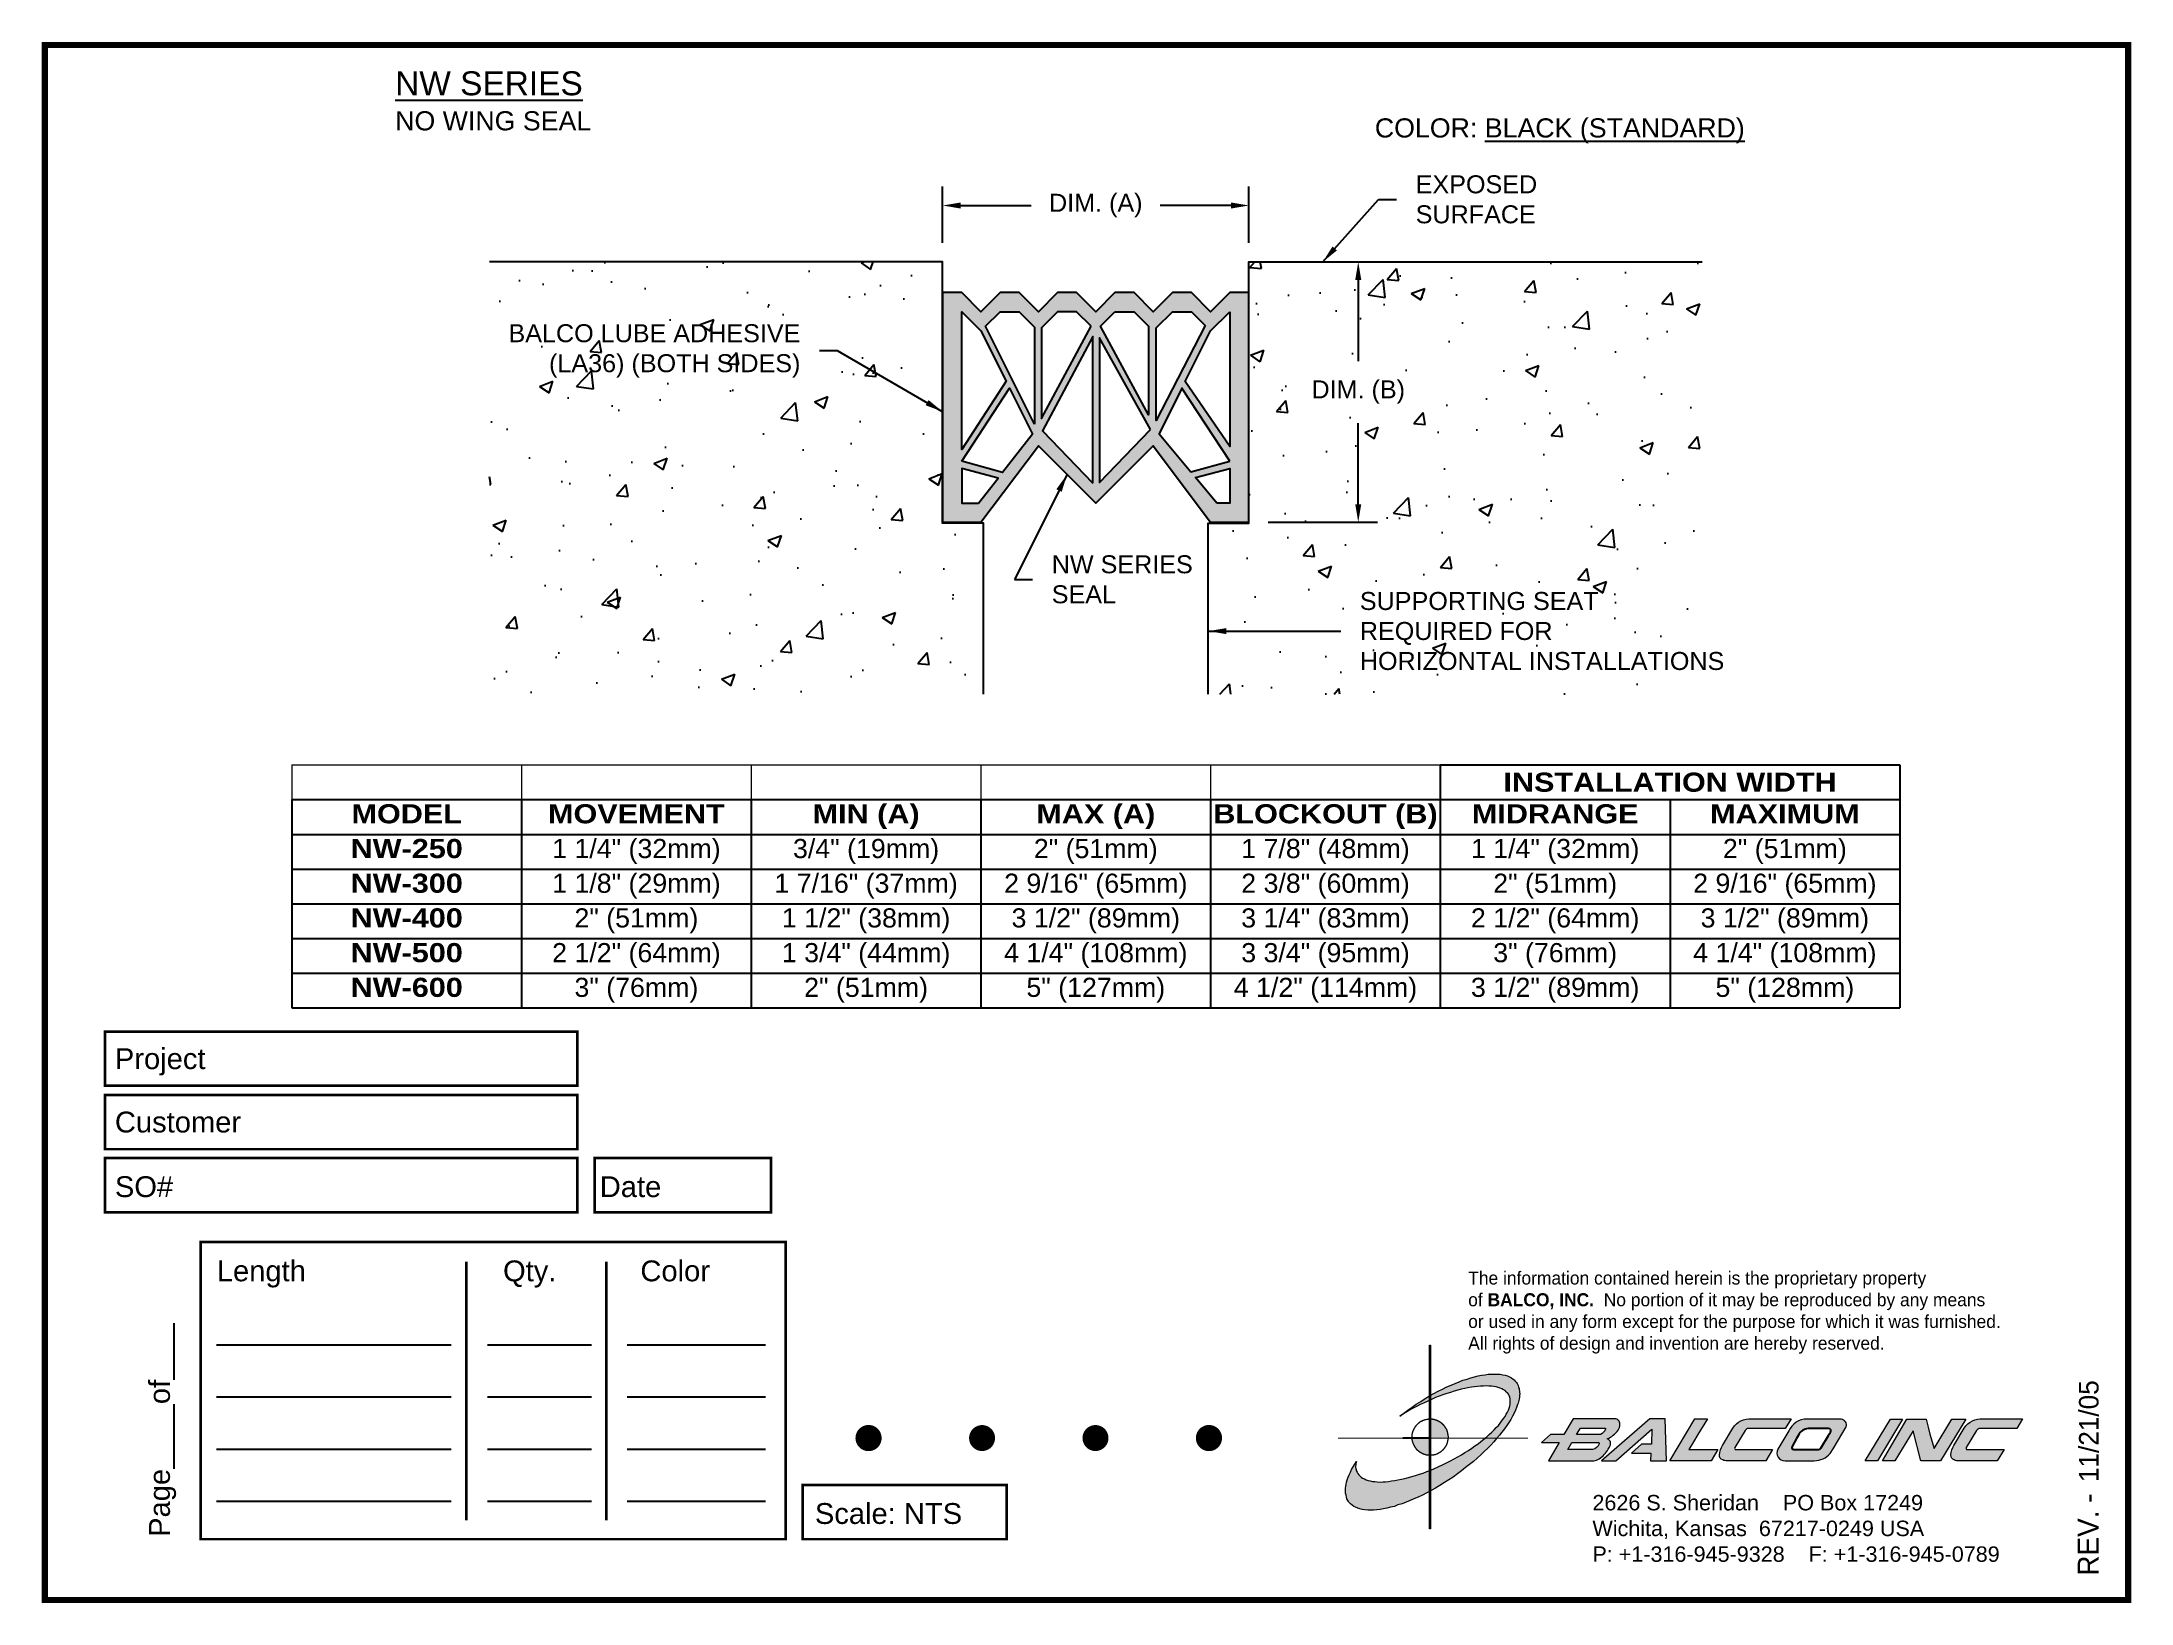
# Paper-space layout 'NW SERIES' of a CAD drawing. Header units: inches. Extents: x 0.4 to 10.4, y 0.4 to 7.9.
# The model-space entities are those that its viewports show. They can reach past a viewport. Long polylines and large blocks are cut down to what shows.
import ezdxf

# ---------------------------------------------------------------- set-up
doc = ezdxf.new("R2010")
doc.units = ezdxf.units.IN
doc.header["$MEASUREMENT"] = 0
for name, color, linetype in [('Border', 7, 'Continuous'), ('Conditions', 1, 'Continuous'), ('Dimensions', 3, 'Continuous'), ('Seal', 5, 'Continuous'), ('TABLE', 1, 'Continuous'), ('Text', 2, 'Continuous')]:
    doc.layers.add(name, color=color, linetype=linetype)
doc.styles.add('ARIAL', font='arial.ttf')
doc.styles.add('Arial Bold', font='')
doc.styles.add('Copyright', font='ERASDEMI.TTF')
doc.styles.get("Standard").update_dxf_attribs({"font": 'arial.ttf'})
doc.styles.get('Arial Bold').set_extended_font_data('Arial Black')
doc.dimstyles.new('ARIAL', dxfattribs={"dimscale": 2, "dimtxt": 0.1175, "dimasz": 0.1175, "dimexe": 0.125, "dimexo": 0.125, "dimgap": 0.125, "dimtad": 0, "dimtih": 1, "dimtoh": 1, "dimdec": 5, "dimzin": 0, "dimdsep": 46, "dimlunit": 4, "dimtxsty": 'ARIAL', "dimcen": 0.09, "dimadec": 0, "dimazin": 0, "dimtfac": 1, "dimtdec": 5, "dimtofl": 0, "dimtmove": 0, "dimatfit": 3, "dimfxl": 0, "dimfrac": 2, "dimtolj": 1, "dimtzin": 0, "dimarcsym": 0})

# ---------------------------------------------------------------- blocks, each defined once
blk = doc.blocks.new('ACADlogo')
h = blk.add_hatch(color=256)
h.paths.add_polyline_path([(-3.346, 1.223), (-3.351, 1.223), (-3.351, 0.979), (-3.346, 0.982)])
h.paths.add_polyline_path([(-3.346, 0.961), (-3.351, 0.959), (-3.351, 0.868), (-3.346, 0.868)])
h.paths.add_polyline_path([(-3.346, 0.777), (-3.351, 0.777), (-3.351, 0.699), (-3.351, 0.695), (-3.35, 0.695), (-3.346, 0.695)])
h.paths.add_polyline_path([(-3.346, 0.864), (-3.346, 0.868), (-3.35, 0.868), (-3.351, 0.868), (-3.351, 0.777), (-3.346, 0.777), (-3.346, 0.778), (-3.348, 0.778)])
h.paths.add_polyline_path([(-3.346, 0.524), (-3.351, 0.521), (-3.351, 0.342), (-3.346, 0.342)])
h.paths.add_polyline_path([(-3.346, 0.695), (-3.351, 0.695), (-3.351, 0.621), (-3.346, 0.623)])
h.paths.add_polyline_path([(-3.346, 0.623), (-3.351, 0.621), (-3.351, 0.521), (-3.346, 0.524)])
h.paths.add_polyline_path([(-3.346, 0.982), (-3.351, 0.979), (-3.351, 0.959), (-3.346, 0.961)])
h = blk.add_hatch(color=175)
h.paths.add_polyline_path([(-3.518, 0.573), (-3.534, 0.571), (-3.548, 0.569), (-3.562, 0.567), (-3.576, 0.567), (-3.589, 0.566), (-3.602, 0.567), (-3.614, 0.568), (-3.625, 0.569), (-3.636, 0.572), (-3.646, 0.574), (-3.656, 0.577), (-3.664, 0.581), (-3.673, 0.585), (-3.679, 0.589), (-3.685, 0.595), (-3.694, 0.603), (-3.699, 0.614), (-3.703, 0.621), (-3.704, 0.626), (-3.705, 0.631), (-3.706, 0.64), (-3.705, 0.648), (-3.705, 0.653), (-3.703, 0.659), (-3.702, 0.665), (-3.71, 0.652), (-3.717, 0.639), (-3.725, 0.626), (-3.731, 0.613), (-3.737, 0.601), (-3.741, 0.589), (-3.746, 0.577), (-3.749, 0.566), (-3.751, 0.555), (-3.753, 0.544), (-3.754, 0.538), (-3.754, 0.533), (-3.755, 0.523), (-3.754, 0.513), (-3.753, 0.508), (-3.752, 0.503), (-3.75, 0.494), (-3.748, 0.486), (-3.743, 0.477), (-3.74, 0.473), (-3.738, 0.469), (-3.734, 0.465), (-3.73, 0.461), (-3.723, 0.455), (-3.715, 0.449), (-3.706, 0.445), (-3.695, 0.44), (-3.685, 0.437), (-3.674, 0.434), (-3.661, 0.432), (-3.648, 0.431), (-3.634, 0.431), (-3.62, 0.431), (-3.604, 0.433), (-3.588, 0.435), (-3.572, 0.438), (-3.556, 0.441), (-3.538, 0.445), (-3.52, 0.449), (-3.503, 0.456), (-3.483, 0.461), (-3.464, 0.469), (-3.445, 0.477), (-3.426, 0.485), (-3.406, 0.494), (-3.385, 0.503), (-3.364, 0.514), (-3.351, 0.521), (-3.351, 0.621), (-3.364, 0.616), (-3.382, 0.609), (-3.4, 0.603), (-3.418, 0.598), (-3.436, 0.592), (-3.453, 0.587), (-3.47, 0.583), (-3.486, 0.579), (-3.503, 0.576)])
h.paths.add_polyline_path([(-3.215, 0.687), (-3.251, 0.667), (-3.289, 0.649), (-3.327, 0.631), (-3.346, 0.623), (-3.346, 0.524), (-3.343, 0.525), (-3.323, 0.537), (-3.302, 0.549), (-3.28, 0.563), (-3.259, 0.577), (-3.238, 0.59), (-3.218, 0.605), (-3.198, 0.62), (-3.179, 0.635), (-3.16, 0.65), (-3.141, 0.665), (-3.123, 0.681), (-3.106, 0.696), (-3.089, 0.712), (-3.074, 0.727), (-3.058, 0.743), (-3.043, 0.759), (-3.028, 0.777), (-3.085, 0.777), (-3.091, 0.772), (-3.105, 0.761), (-3.118, 0.75), (-3.134, 0.739), (-3.149, 0.729), (-3.165, 0.718), (-3.182, 0.707), (-3.198, 0.697)])
h.paths.add_polyline_path([(-2.921, 1.009), (-2.922, 1.015), (-2.924, 1.02), (-2.926, 1.029), (-2.931, 1.038), (-2.934, 1.043), (-2.936, 1.047), (-2.94, 1.05), (-2.943, 1.054), (-2.951, 1.06), (-2.959, 1.066), (-2.968, 1.071), (-2.978, 1.075), (-2.989, 1.079), (-3, 1.081), (-3.013, 1.083), (-3.026, 1.084), (-3.04, 1.084), (-3.054, 1.084), (-3.07, 1.083), (-3.085, 1.081), (-3.102, 1.079), (-3.118, 1.075), (-3.136, 1.07), (-3.153, 1.066), (-3.171, 1.06), (-3.191, 1.054), (-3.21, 1.047), (-3.229, 1.039), (-3.248, 1.031), (-3.268, 1.022), (-3.289, 1.012), (-3.31, 1.002), (-3.33, 0.991), (-3.346, 0.982), (-3.346, 0.961), (-3.323, 0.971), (-3.305, 0.978), (-3.287, 0.984), (-3.268, 0.991), (-3.251, 0.996), (-3.234, 1.002), (-3.216, 1.007), (-3.199, 1.011), (-3.182, 1.015), (-3.167, 1.018), (-3.15, 1.021), (-3.136, 1.023), (-3.121, 1.025), (-3.107, 1.026), (-3.093, 1.026), (-3.079, 1.027), (-3.067, 1.026), (-3.054, 1.026), (-3.043, 1.025), (-3.032, 1.022), (-3.022, 1.02), (-3.013, 1.016), (-3.004, 1.013), (-2.997, 1.009), (-2.989, 1.005), (-2.983, 0.999), (-2.978, 0.994), (-2.973, 0.987), (-2.969, 0.981), (-2.967, 0.973), (-2.965, 0.965), (-2.964, 0.957), (-2.964, 0.949), (-2.964, 0.944), (-2.965, 0.94), (-2.967, 0.93), (-2.969, 0.921), (-2.973, 0.911), (-2.978, 0.901), (-2.983, 0.891), (-2.989, 0.881), (-2.996, 0.871), (-3.004, 0.86), (-3.012, 0.849), (-3.021, 0.838), (-3.032, 0.827), (-3.042, 0.816), (-3.053, 0.805), (-3.065, 0.794), (-3.077, 0.783), (-3.085, 0.777), (-3.028, 0.777), (-3.016, 0.791), (-3.004, 0.806), (-2.992, 0.822), (-2.981, 0.837), (-2.971, 0.852), (-2.962, 0.866), (-2.954, 0.882), (-2.946, 0.896), (-2.939, 0.91), (-2.934, 0.924), (-2.929, 0.938), (-2.926, 0.944), (-2.925, 0.951), (-2.922, 0.963), (-2.92, 0.975), (-2.92, 0.982), (-2.919, 0.987), (-2.92, 0.999), (-2.92, 1.005)])
h.paths.add_polyline_path([(-3.372, 0.966), (-3.393, 0.953), (-3.415, 0.94), (-3.435, 0.925), (-3.455, 0.911), (-3.475, 0.897), (-3.494, 0.882), (-3.468, 0.898), (-3.439, 0.915), (-3.41, 0.93), (-3.396, 0.938), (-3.38, 0.945), (-3.351, 0.959), (-3.351, 0.979)])
h = blk.add_hatch(color=256)
h.paths.add_polyline_path([(-3.268, 0.814), (-3.27, 0.819), (-3.273, 0.824), (-3.276, 0.828), (-3.279, 0.833), (-3.282, 0.837), (-3.286, 0.841), (-3.29, 0.845), (-3.294, 0.849), (-3.298, 0.852), (-3.303, 0.855), (-3.308, 0.858), (-3.313, 0.86), (-3.318, 0.863), (-3.323, 0.864), (-3.328, 0.866), (-3.334, 0.867), (-3.339, 0.868), (-3.345, 0.868), (-3.346, 0.868), (-3.346, 0.777), (-3.335, 0.777), (-3.262, 0.777), (-3.262, 0.781), (-3.262, 0.787), (-3.263, 0.792), (-3.264, 0.798), (-3.265, 0.803), (-3.266, 0.808)])
h.paths.add_polyline_path([(-3.351, 0.777), (-3.436, 0.777), (-3.435, 0.773), (-3.435, 0.768), (-3.434, 0.762), (-3.432, 0.757), (-3.431, 0.752), (-3.428, 0.747), (-3.426, 0.742), (-3.423, 0.737), (-3.42, 0.732), (-3.417, 0.728), (-3.414, 0.723), (-3.41, 0.719), (-3.406, 0.716), (-3.401, 0.712), (-3.397, 0.709), (-3.392, 0.706), (-3.387, 0.704), (-3.382, 0.701), (-3.377, 0.699), (-3.372, 0.698), (-3.367, 0.696), (-3.361, 0.695), (-3.356, 0.695), (-3.351, 0.695)])
h.paths.add_polyline_path([(-3.346, 0.868), (-3.35, 0.868), (-3.351, 0.868), (-3.351, 0.777), (-3.346, 0.777)])
h = blk.add_hatch(color=256)
h.paths.add_polyline_path([(-2.438, 0.844, 0.412988), (-2.461, 0.869), (-2.663, 0.869), (-2.707, 0.794), (-2.771, 0.794), (-2.815, 0.755), (-2.73, 0.755), (-2.781, 0.668), (-2.563, 0.668, 0.107996), (-2.538, 0.677, 0.108939), (-2.494, 0.724, 0.080345), (-2.483, 0.745, 0.419497), (-2.499, 0.773, 0.149928), (-2.447, 0.815, 0.134283)])
h.paths.add_polyline_path([(-2.507, 0.821, -0.209012), (-2.532, 0.794), (-2.538, 0.794), (-2.646, 0.794), (-2.627, 0.825), (-2.51, 0.825, -0.56619)], flags=16)
h.paths.add_polyline_path([(-2.538, 0.75, -0.241309), (-2.569, 0.722), (-2.688, 0.722), (-2.669, 0.755), (-2.541, 0.755, -0.56619)], flags=16)
for points in [[(-2.285, 0.819), (-2.287, 0.748), (-2.335, 0.748), (-2.383, 0.705), (-2.29, 0.705), (-2.292, 0.668), (-2.215, 0.668), (-2.221, 0.869), (-2.295, 0.869), (-2.527, 0.668), (-2.458, 0.668)], [(-2.018, 0.869), (-2.079, 0.869), (-2.198, 0.668), (-2, 0.668), (-1.968, 0.722), (-2.107, 0.722), (-2.085, 0.759), (-2.064, 0.794)], [(-1.617, 0.869), (-1.807, 0.869, 0.270182), (-1.896, 0.825), (-1.946, 0.742, 0.109019), (-1.961, 0.695, 0.340665), (-1.945, 0.672, 0.129907), (-1.923, 0.668), (-1.738, 0.668), (-1.706, 0.722), (-1.878, 0.722), (-1.882, 0.722, -0.601242), (-1.887, 0.731), (-1.838, 0.813, -0.253048), (-1.821, 0.823), (-1.645, 0.823)], [(-1.083, 0.867), (-1.14, 0.867), (-1.261, 0.667), (-1.26, 0.667), (-1.202, 0.667)], [(-0.96, 0.83), (-0.969, 0.867), (-1.061, 0.867), (-1.179, 0.667), (-1.12, 0.667), (-1.031, 0.812), (-0.995, 0.667), (-0.9, 0.667), (-0.778, 0.867), (-0.846, 0.867), (-0.931, 0.727), (-0.951, 0.795)], [(-0.507, 0.869), (-0.697, 0.869, 0.270182), (-0.786, 0.825), (-0.836, 0.742, 0.109019), (-0.85, 0.695, 0.340665), (-0.835, 0.672, 0.129907), (-0.812, 0.668), (-0.628, 0.668), (-0.595, 0.722), (-0.768, 0.722), (-0.772, 0.722, -0.601242), (-0.777, 0.731), (-0.728, 0.813, -0.253048), (-0.71, 0.823), (-0.534, 0.823)], [(-3.346, 0.623), (-3.351, 0.621), (-3.351, 0.521), (-3.346, 0.524)]]:
    blk.add_hatch(color=256).paths.add_polyline_path(points)
h = blk.add_hatch(color=256)
h.paths.add_polyline_path([(-1.377, 0.868), (-1.383, 0.868), (-1.383, 0.868), (-1.44, 0.868), (-1.492, 0.868), (-1.541, 0.868, 0.297712), (-1.628, 0.811), (-1.68, 0.723, 0.585116), (-1.646, 0.668), (-1.506, 0.668, 0.210586), (-1.429, 0.703), (-1.415, 0.726), (-1.389, 0.769), (-1.352, 0.831, 0.4352)])
h.paths.add_polyline_path([(-1.437, 0.823, -0.603783), (-1.428, 0.805), (-1.431, 0.801), (-1.434, 0.796), (-1.438, 0.789), (-1.474, 0.728, -0.229001), (-1.489, 0.722), (-1.494, 0.722), (-1.501, 0.722), (-1.597, 0.722), (-1.604, 0.722, -0.492401), (-1.613, 0.734), (-1.601, 0.757), (-1.591, 0.775), (-1.582, 0.791, -0.238368), (-1.535, 0.823)], flags=16)
for q in [(-3.48, 0.777), (-3.351, 0.642)]:
    blk.add_line((-3.351, 0.777), q)
at = {"color": 7, "lineweight": 0}
for points in [[(-3.351, 1.223), (-3.346, 1.223), (-3.346, 0.342), (-3.351, 0.342), (-3.351, 1.223)], [(-2.292, 0.668), (-2.215, 0.668), (-2.221, 0.869), (-2.295, 0.869), (-2.527, 0.668), (-2.458, 0.668), (-2.285, 0.819), (-2.287, 0.748), (-2.286, 0.748), (-2.335, 0.748), (-2.383, 0.705), (-2.29, 0.705), (-2.292, 0.668), (-2.292, 0.668)], [(-2.198, 0.668), (-2.079, 0.869), (-2.018, 0.869), (-2.064, 0.794), (-2.085, 0.759), (-2.107, 0.722), (-1.968, 0.722), (-2, 0.668), (-2.198, 0.668), (-2.198, 0.668)], [(-1.383, 0.868), (-1.383, 0.868)], [(-1.261, 0.667), (-1.14, 0.867), (-1.083, 0.867), (-1.202, 0.667), (-1.26, 0.667), (-1.261, 0.667), (-1.261, 0.667)], [(-0.9, 0.667), (-0.995, 0.667), (-1.031, 0.812), (-1.12, 0.667), (-1.179, 0.667), (-1.061, 0.867), (-0.969, 0.867), (-0.96, 0.83), (-0.951, 0.795), (-0.931, 0.727), (-0.846, 0.867), (-0.778, 0.867), (-0.9, 0.667), (-0.9, 0.667)]]:
    blk.add_lwpolyline(points, dxfattribs=at)
at = {"color": 175, "lineweight": 0}
blk.add_lwpolyline([(-2.926, 1.029), (-2.924, 1.02), (-2.922, 1.015), (-2.921, 1.009), (-2.92, 1.005), (-2.92, 0.999), (-2.919, 0.987), (-2.92, 0.982), (-2.92, 0.975), (-2.922, 0.963), (-2.925, 0.951), (-2.926, 0.944), (-2.929, 0.938), (-2.934, 0.924), (-2.939, 0.91), (-2.946, 0.896), (-2.954, 0.882), (-2.962, 0.866), (-2.971, 0.852), (-2.981, 0.837), (-2.992, 0.822), (-3.004, 0.806), (-3.016, 0.791), (-3.03, 0.775), (-3.043, 0.759), (-3.058, 0.743), (-3.074, 0.727), (-3.089, 0.712), (-3.106, 0.696), (-3.123, 0.681), (-3.141, 0.665), (-3.16, 0.65), (-3.179, 0.635), (-3.198, 0.62), (-3.218, 0.605), (-3.238, 0.59), (-3.259, 0.577), (-3.28, 0.563), (-3.302, 0.549), (-3.323, 0.537), (-3.343, 0.525), (-3.364, 0.514), (-3.385, 0.503), (-3.406, 0.494), (-3.426, 0.485), (-3.445, 0.477), (-3.464, 0.469), (-3.483, 0.461), (-3.503, 0.456), (-3.52, 0.449), (-3.538, 0.445), (-3.556, 0.441), (-3.572, 0.438), (-3.588, 0.435), (-3.604, 0.433), (-3.62, 0.431), (-3.634, 0.431), (-3.648, 0.431), (-3.661, 0.432), (-3.674, 0.434), (-3.685, 0.437), (-3.695, 0.44), (-3.706, 0.445), (-3.715, 0.449), (-3.723, 0.455), (-3.73, 0.461), (-3.734, 0.465), (-3.738, 0.469), (-3.74, 0.473), (-3.743, 0.477), (-3.748, 0.486), (-3.75, 0.494), (-3.752, 0.503), (-3.753, 0.508), (-3.754, 0.513), (-3.755, 0.523), (-3.754, 0.533), (-3.754, 0.538), (-3.753, 0.544), (-3.751, 0.555), (-3.749, 0.566), (-3.746, 0.577), (-3.741, 0.589), (-3.737, 0.601), (-3.731, 0.613), (-3.725, 0.626), (-3.717, 0.639), (-3.71, 0.652), (-3.702, 0.665), (-3.703, 0.659), (-3.705, 0.653), (-3.705, 0.648), (-3.706, 0.642), (-3.706, 0.637), (-3.705, 0.631), (-3.704, 0.626), (-3.703, 0.621), (-3.699, 0.614), (-3.695, 0.607), (-3.691, 0.6), (-3.688, 0.598), (-3.685, 0.595), (-3.679, 0.589), (-3.673, 0.585), (-3.664, 0.581), (-3.656, 0.577), (-3.646, 0.574), (-3.636, 0.572), (-3.625, 0.569), (-3.614, 0.568), (-3.602, 0.567), (-3.589, 0.566), (-3.576, 0.567), (-3.562, 0.567), (-3.548, 0.569), (-3.534, 0.571), (-3.518, 0.573), (-3.503, 0.576), (-3.486, 0.579), (-3.47, 0.583), (-3.453, 0.587), (-3.436, 0.592), (-3.418, 0.598), (-3.4, 0.603), (-3.382, 0.609), (-3.364, 0.616), (-3.345, 0.623), (-3.327, 0.631), (-3.289, 0.649), (-3.251, 0.667), (-3.215, 0.687), (-3.198, 0.697), (-3.182, 0.707), (-3.165, 0.718), (-3.149, 0.729), (-3.134, 0.739), (-3.118, 0.75), (-3.105, 0.761), (-3.091, 0.772), (-3.077, 0.783), (-3.065, 0.794), (-3.053, 0.805), (-3.042, 0.816), (-3.032, 0.827), (-3.021, 0.838), (-3.012, 0.849), (-3.004, 0.86), (-2.996, 0.871), (-2.989, 0.881), (-2.983, 0.891), (-2.978, 0.901), (-2.973, 0.911), (-2.969, 0.921), (-2.967, 0.93), (-2.965, 0.94), (-2.964, 0.944), (-2.964, 0.949), (-2.964, 0.957), (-2.965, 0.965), (-2.967, 0.973), (-2.969, 0.981), (-2.973, 0.987), (-2.978, 0.994), (-2.98, 0.996), (-2.983, 0.999), (-2.989, 1.005), (-2.997, 1.009), (-3.004, 1.013), (-3.013, 1.016), (-3.022, 1.02), (-3.032, 1.022), (-3.043, 1.025), (-3.054, 1.026), (-3.067, 1.026), (-3.079, 1.027), (-3.093, 1.026), (-3.107, 1.026), (-3.121, 1.025), (-3.136, 1.023), (-3.15, 1.021), (-3.167, 1.018), (-3.182, 1.015), (-3.199, 1.011), (-3.216, 1.007), (-3.234, 1.002), (-3.251, 0.996), (-3.268, 0.991), (-3.287, 0.984), (-3.305, 0.978), (-3.323, 0.971), (-3.342, 0.962), (-3.38, 0.945), (-3.396, 0.938), (-3.41, 0.93), (-3.439, 0.915), (-3.468, 0.898), (-3.494, 0.882), (-3.475, 0.897), (-3.455, 0.911), (-3.435, 0.925), (-3.415, 0.94), (-3.393, 0.953), (-3.372, 0.966), (-3.351, 0.979), (-3.33, 0.991), (-3.31, 1.002), (-3.289, 1.012), (-3.268, 1.022), (-3.248, 1.031), (-3.229, 1.039), (-3.21, 1.047), (-3.191, 1.054), (-3.171, 1.06), (-3.153, 1.066), (-3.136, 1.07), (-3.118, 1.075), (-3.102, 1.079), (-3.085, 1.081), (-3.07, 1.083), (-3.054, 1.084), (-3.04, 1.084), (-3.026, 1.084), (-3.013, 1.083), (-3, 1.081), (-2.989, 1.079), (-2.978, 1.075), (-2.968, 1.071), (-2.959, 1.066), (-2.951, 1.06), (-2.943, 1.054), (-2.94, 1.05), (-2.936, 1.047), (-2.934, 1.043), (-2.931, 1.038), (-2.926, 1.029), (-2.926, 1.029)], dxfattribs=at)
at = {"color": 7, "lineweight": 0, "const_width": 0.0064}
blk.add_lwpolyline([(-3.262, 0.781), (-3.262, 0.787), (-3.263, 0.792), (-3.264, 0.798), (-3.265, 0.803), (-3.266, 0.808), (-3.268, 0.814), (-3.27, 0.819), (-3.273, 0.824), (-3.276, 0.828), (-3.279, 0.833), (-3.282, 0.837), (-3.286, 0.841), (-3.29, 0.845), (-3.294, 0.849), (-3.298, 0.852), (-3.303, 0.855), (-3.308, 0.858), (-3.313, 0.86), (-3.318, 0.863), (-3.323, 0.864), (-3.328, 0.866), (-3.334, 0.867), (-3.339, 0.868), (-3.345, 0.868), (-3.35, 0.868), (-3.356, 0.868), (-3.361, 0.867), (-3.367, 0.866), (-3.372, 0.865), (-3.377, 0.863), (-3.382, 0.862), (-3.387, 0.859), (-3.392, 0.857), (-3.397, 0.854), (-3.401, 0.851), (-3.406, 0.847), (-3.41, 0.843), (-3.414, 0.839), (-3.417, 0.835), (-3.42, 0.831), (-3.423, 0.826), (-3.426, 0.821), (-3.428, 0.816), (-3.431, 0.811), (-3.432, 0.806), (-3.434, 0.801), (-3.435, 0.795), (-3.435, 0.79), (-3.436, 0.784), (-3.436, 0.779), (-3.435, 0.773), (-3.435, 0.768), (-3.434, 0.762), (-3.432, 0.757), (-3.431, 0.752), (-3.428, 0.747), (-3.426, 0.742), (-3.423, 0.737), (-3.42, 0.732), (-3.417, 0.728), (-3.414, 0.723), (-3.41, 0.719), (-3.406, 0.716), (-3.401, 0.712), (-3.397, 0.709), (-3.392, 0.706), (-3.387, 0.704), (-3.382, 0.701), (-3.377, 0.699), (-3.372, 0.698), (-3.367, 0.696), (-3.361, 0.695), (-3.356, 0.695), (-3.35, 0.695), (-3.345, 0.695), (-3.339, 0.695), (-3.334, 0.696), (-3.328, 0.697), (-3.323, 0.698), (-3.318, 0.7), (-3.313, 0.702), (-3.308, 0.705), (-3.303, 0.708), (-3.298, 0.711), (-3.294, 0.714), (-3.29, 0.718), (-3.286, 0.721), (-3.282, 0.726), (-3.279, 0.73), (-3.276, 0.734), (-3.273, 0.739), (-3.27, 0.744), (-3.268, 0.749), (-3.266, 0.754), (-3.265, 0.76), (-3.264, 0.765), (-3.263, 0.77), (-3.262, 0.776), (-3.262, 0.781)], dxfattribs=at)
at = {"color": 7, "lineweight": 0}
for points in [[(-2.447, 0.815, 0.130368), (-2.438, 0.843, 0.448367), (-2.463, 0.869), (-2.663, 0.869), (-2.707, 0.794), (-2.771, 0.794), (-2.815, 0.755), (-2.73, 0.755), (-2.781, 0.668), (-2.563, 0.668, 0.107996), (-2.538, 0.677, 0.108939), (-2.494, 0.724, 0.077395), (-2.484, 0.744, 0.430878), (-2.499, 0.773, 0.149928)], [(-2.507, 0.821, -0.209012), (-2.532, 0.794), (-2.538, 0.794), (-2.646, 0.794), (-2.627, 0.825), (-2.512, 0.825), (-2.509, 0.825, -0.531288)], [(-1.838, 0.813), (-1.887, 0.731, 0.587385), (-1.882, 0.722), (-1.878, 0.722), (-1.706, 0.722), (-1.738, 0.668), (-1.923, 0.668, -0.129907), (-1.945, 0.672, -0.349839), (-1.961, 0.696, -0.107341), (-1.946, 0.742), (-1.896, 0.825, -0.270182), (-1.807, 0.869), (-1.617, 0.869), (-1.645, 0.823), (-1.821, 0.823, 0.252436)], [(-1.68, 0.723, 0.585116), (-1.646, 0.668), (-1.506, 0.668, 0.210586), (-1.429, 0.703), (-1.415, 0.726), (-1.389, 0.769), (-1.352, 0.831, 0.4352), (-1.377, 0.868), (-1.383, 0.868), (-1.383, 0.868), (-1.44, 0.868), (-1.492, 0.868), (-1.541, 0.868, 0.297712), (-1.628, 0.811)], [(-0.728, 0.813), (-0.777, 0.731, 0.587385), (-0.772, 0.722), (-0.768, 0.722), (-0.595, 0.722), (-0.628, 0.668), (-0.812, 0.668, -0.129907), (-0.835, 0.672, -0.349839), (-0.85, 0.696, -0.107341), (-0.836, 0.742), (-0.786, 0.825, -0.270182), (-0.697, 0.869), (-0.507, 0.869), (-0.534, 0.823), (-0.71, 0.823, 0.252436)], [(-2.569, 0.722), (-2.688, 0.722), (-2.669, 0.755), (-2.543, 0.755), (-2.54, 0.755, -0.531288), (-2.538, 0.75, -0.241309)]]:
    blk.add_lwpolyline(points, format="xyb", close=True, dxfattribs=at)
blk.add_lwpolyline([(-1.437, 0.823), (-1.535, 0.823, 0.238368), (-1.582, 0.791), (-1.591, 0.775), (-1.601, 0.757), (-1.613, 0.734, 0.490298), (-1.604, 0.722), (-1.597, 0.722), (-1.501, 0.722), (-1.494, 0.722), (-1.489, 0.722, 0.229001), (-1.474, 0.728), (-1.438, 0.789), (-1.434, 0.796), (-1.431, 0.801), (-1.428, 0.805, 0.603783)], format="xyb", close=True)
blk.add_lwpolyline([(-2.879, 0.777, 0.00455, 0.00455, 0), (-3.791, 0.777, 0.00183, 0.00183, 0), (-3.791, 0.777, 0.00183, 0.00183, 0)], format="xyseb", dxfattribs=at)
blk = doc.blocks.new('REV')
at = {"style": 'Copyright'}
blk.add_text('REV. -', height=0.1, rotation=90, dxfattribs=at).set_placement((-0.142, 0.117))
at = {"style": 'Copyright', "flags": 4}
blk.add_attdef('REVISIONDATE', (-0.142, 0.566), '', height=0.0938, rotation=90, dxfattribs=at)
blk = doc.blocks.new('*D0')
at = {"layer": 'Defpoints', "color": 0}
for p in [(10.458, 10.997), (6.458, 10.26), (10.458, 10.26)]:
    blk.add_point(p, dxfattribs=at)
at = {"layer": 'Dimensions', "color": 0, "lineweight": -2}
for p, q in [((6.458, 10.51), (6.458, 11.247)), ((10.458, 10.51), (10.458, 11.247)), ((6.693, 10.997), (7.616, 10.997)), ((10.223, 10.997), (9.3, 10.997))]:
    blk.add_line(p, q, dxfattribs=at)
at = {"layer": 'Dimensions', "color": 0}
for points in [[(6.693, 11.036), (6.693, 10.957), (6.458, 10.997)], [(10.223, 11.036), (10.223, 10.957), (10.458, 10.997)]]:
    blk.add_solid(points, dxfattribs=at)
at = {"layer": 'Dimensions', "color": 0, "insert": (8.458, 10.997), "char_height": 0.235, "attachment_point": 5, "style": 'ARIAL'}
blk.add_mtext('\\A1;DIM. (A)', dxfattribs=at)
blk = doc.blocks.new('NW SEAL')
h = blk.add_hatch(color=256)
h.paths.add_polyline_path([(1, 3), (0.75, 3), (0.5, 2.75), (0.25, 3), (0, 3), (0, 0), (0.5, 0), (1.25, 1), (2, 0.25), (2.75, 1), (3.5, 0), (4, 0), (4, 3), (3.75, 3), (3.5, 2.75), (3.25, 3), (3, 3), (2.75, 2.75), (2.5, 3), (2.25, 3), (2, 2.75), (1.75, 3), (1.5, 3), (1.25, 2.75)])
h.paths.add_polyline_path([(1, 2.75), (1.2, 2.55), (1.2, 1.28), (0.56, 2.56), (0.75, 2.75)], flags=16)
h.paths.add_polyline_path([(1.29, 2.54), (1.5, 2.75), (1.75, 2.75), (1.938, 2.562), (1.29, 1.354)], flags=16)
h.paths.add_polyline_path([(0.5, 2.5), (0.829, 1.842), (0.25, 0.95), (0.25, 2.75)], flags=16)
h.paths.add_polyline_path([(0.875, 1.75), (1.174, 1.152), (0.783, 0.652), (0.25, 0.8)], flags=16)
h.paths.add_polyline_path([(1.96, 2.425), (1.96, 0.512), (1.304, 1.194)], flags=16)
h.paths.add_polyline_path([(2.062, 2.562), (2.25, 2.75), (2.5, 2.75), (2.69, 2.56), (2.69, 1.404)], flags=16)
h.paths.add_polyline_path([(2.05, 2.41), (2.715, 1.214), (2.05, 0.522)], flags=16)
h.paths.add_polyline_path([(2.79, 2.54), (3, 2.75), (3.25, 2.75), (3.428, 2.572), (2.79, 1.328)], flags=16)
h.paths.add_polyline_path([(0.726, 0.578), (0.47, 0.25), (0.25, 0.25), (0.25, 0.704)], flags=16)
h.paths.add_polyline_path([(3.125, 1.75), (3.75, 0.8), (3.241, 0.659), (2.828, 1.156)], flags=16)
h.paths.add_polyline_path([(3.169, 1.839), (3.5, 2.5), (3.75, 2.75), (3.75, 0.989)], flags=16)
h.paths.add_polyline_path([(3.302, 0.585), (3.75, 0.704), (3.75, 0.25), (3.58, 0.25)], flags=16)
for points in [[(3.5, 0), (4, 0), (4, 3), (3.75, 3), (3.5, 2.75), (3.25, 3), (3, 3), (2.75, 2.75), (2.5, 3), (2.25, 3), (2, 2.75), (1.75, 3), (1.5, 3), (1.25, 2.75), (1, 3), (0.75, 3), (0.5, 2.75), (0.25, 3), (0, 3), (0, 0), (0.5, 0), (1.25, 1), (2, 0.25), (2.75, 1)], [(0.5, 2.5), (0.829, 1.842), (0.25, 0.95), (0.25, 2.75)], [(1.2, 1.28), (0.56, 2.56), (0.75, 2.75), (1, 2.75), (1.2, 2.55)], [(1.938, 2.562), (1.75, 2.75), (1.5, 2.75), (1.29, 2.54), (1.29, 1.354)], [(2.25, 2.75), (2.5, 2.75), (2.69, 2.56), (2.69, 1.404), (2.062, 2.562)], [(3.428, 2.572), (2.79, 1.328), (2.79, 2.54), (3, 2.75), (3.25, 2.75)], [(3.75, 2.75), (3.75, 0.989), (3.169, 1.839), (3.5, 2.5)], [(1.96, 0.512), (1.96, 2.425), (1.304, 1.194)], [(2.715, 1.214), (2.05, 2.41), (2.05, 0.522)], [(0.25, 0.8), (0.875, 1.75), (1.174, 1.152), (0.783, 0.652)], [(3.75, 0.8), (3.125, 1.75), (2.828, 1.156), (3.241, 0.659)], [(0.47, 0.25), (0.726, 0.578), (0.25, 0.704), (0.25, 0.25)], [(3.58, 0.25), (3.302, 0.585), (3.75, 0.704), (3.75, 0.25)]]:
    blk.add_lwpolyline(points, close=True)
blk = doc.blocks.new('*D2')
at = {"layer": 'Defpoints', "color": 0}
for p in [(10.458, 10.26), (10.458, 6.859), (11.886, 6.859)]:
    blk.add_point(p, dxfattribs=at)
at = {"layer": 'Dimensions', "color": 0, "lineweight": -2}
for p, q in [((10.708, 10.26), (12.136, 10.26)), ((11.886, 10.025), (11.886, 8.964)), ((11.886, 7.094), (11.886, 8.156)), ((10.708, 6.859), (12.136, 6.859))]:
    blk.add_line(p, q, dxfattribs=at)
at = {"layer": 'Dimensions', "color": 0}
for points in [[(11.847, 10.025), (11.925, 10.025), (11.886, 10.26)], [(11.847, 7.094), (11.925, 7.094), (11.886, 6.859)]]:
    blk.add_solid(points, dxfattribs=at)
at = {"layer": 'Dimensions', "color": 0, "insert": (11.886, 8.56), "char_height": 0.235, "attachment_point": 5, "style": 'ARIAL'}
blk.add_mtext('\\A1;DIM. (B)', dxfattribs=at)
blk = doc.blocks.new('*T4')
at = {"layer": 'Defpoints', "color": 8, "linetype": 'ByBlock', "lineweight": 0}
for p, q in [((0, 0), (15, 0)), ((0, 0), (0, -0.453)), ((3, 0), (3, -0.453)), ((6, 0), (6, -0.453)), ((9, 0), (9, -0.453)), ((12, 0), (12, -0.453))]:
    blk.add_line(p, q, dxfattribs=at)
at = {"layer": 'TABLE', "color": 0, "linetype": 'ByBlock', "lineweight": -2}
for p, q in [((15, 0), (21, 0)), ((15, 0), (15, -3.173)), ((21, 0), (21, -3.173)), ((0, -0.453), (21, -0.453)), ((0, -0.453), (0, -3.173)), ((3, -0.453), (3, -3.173)), ((6, -0.453), (6, -3.173)), ((9, -0.453), (9, -3.173)), ((12, -0.453), (12, -3.173)), ((18, -0.453), (18, -3.173)), ((0, -0.907), (21, -0.907)), ((0, -1.36), (21, -1.36)), ((0, -1.813), (21, -1.813)), ((0, -2.267), (21, -2.267)), ((0, -2.72), (21, -2.72)), ((0, -3.173), (21, -3.173))]:
    blk.add_line(p, q, dxfattribs=at)
at = {"layer": 'TABLE', "color": 2, "char_height": 0.25}
for s, insert, width, attachment_point, style in [('INSTALLATION WIDTH', (18, -0.227), 5.88, 5, 'Arial Bold'), ('MODEL', (1.5, -0.513), 2.88, 2, 'Arial Bold'), ('MOVEMENT', (4.5, -0.513), 2.88, 2, 'Arial Bold'), ('MIN (A)', (7.5, -0.513), 2.88, 2, 'Arial Bold'), ('MAX (A)', (10.5, -0.513), 2.88, 2, 'Arial Bold'), ('BLOCKOUT (B)', (13.5, -0.513), 2.88, 2, 'Arial Bold'), ('MIDRANGE', (16.5, -0.513), 2.88, 2, 'Arial Bold'), ('MAXIMUM', (19.5, -0.513), 2.88, 2, 'Arial Bold'), ('NW-250', (1.5, -0.967), 2.88, 2, 'Arial Bold'), ('1 1/4" (32mm)', (4.5, -0.967), 2.88, 2, 'ARIAL'), ('3/4" (19mm)', (7.5, -0.967), 2.88, 2, 'ARIAL'), ('2" (51mm)', (10.5, -0.967), 2.88, 2, 'ARIAL'), ('1 7/8" (48mm)', (13.5, -0.967), 2.88, 2, 'ARIAL'), ('1 1/4" (32mm)', (16.5, -0.967), 2.88, 2, 'ARIAL'), ('2" (51mm)', (19.5, -0.967), 2.88, 2, 'ARIAL'), ('NW-300', (1.5, -1.42), 2.88, 2, 'Arial Bold'), ('1 1/8" (29mm)', (4.5, -1.42), 2.88, 2, 'ARIAL'), ('1 7/16" (37mm)', (7.5, -1.42), 2.88, 2, 'ARIAL'), ('2 9/16" (65mm)', (10.5, -1.42), 2.88, 2, 'ARIAL'), ('2 3/8" (60mm)', (13.5, -1.42), 2.88, 2, 'ARIAL'), ('2" (51mm)', (16.5, -1.42), 2.88, 2, 'ARIAL'), ('2 9/16" (65mm)', (19.5, -1.42), 2.88, 2, 'ARIAL'), ('NW-400', (1.5, -1.873), 2.88, 2, 'Arial Bold'), ('2" (51mm)', (4.5, -1.873), 2.88, 2, 'ARIAL'), ('1 1/2" (38mm)', (7.5, -1.873), 2.88, 2, 'ARIAL'), ('3 1/2" (89mm)', (10.5, -1.873), 2.88, 2, 'ARIAL'), ('3 1/4" (83mm)', (13.5, -1.873), 2.88, 2, 'ARIAL'), ('2 1/2" (64mm)', (16.5, -1.873), 2.88, 2, 'ARIAL'), ('3 1/2" (89mm)', (19.5, -1.873), 2.88, 2, 'ARIAL'), ('NW-500', (1.5, -2.327), 2.88, 2, 'Arial Bold'), ('2 1/2" (64mm)', (4.5, -2.327), 2.88, 2, 'ARIAL'), ('1 3/4" (44mm)', (7.5, -2.327), 2.88, 2, 'ARIAL'), ('4 1/4" (108mm)', (10.5, -2.327), 2.88, 2, 'ARIAL'), ('3 3/4" (95mm)', (13.5, -2.327), 2.88, 2, 'ARIAL'), ('3" (76mm)', (16.5, -2.327), 2.88, 2, 'ARIAL'), ('4 1/4" (108mm)', (19.5, -2.327), 2.88, 2, 'ARIAL'), ('NW-600', (1.5, -2.78), 2.88, 2, 'Arial Bold'), ('3" (76mm)', (4.5, -2.78), 2.88, 2, 'ARIAL'), ('2" (51mm)', (7.5, -2.78), 2.88, 2, 'ARIAL'), ('5" (127mm)', (10.5, -2.78), 2.88, 2, 'ARIAL'), ('4 1/2" (114mm)', (13.5, -2.78), 2.88, 2, 'ARIAL'), ('3 1/2" (89mm)', (16.5, -2.78), 2.88, 2, 'ARIAL'), ('5" (128mm)', (19.5, -2.78), 2.88, 2, 'ARIAL')]:
    blk.add_mtext(s, dxfattribs=dict(at, insert=insert, width=width, attachment_point=attachment_point, style=style))

msp = doc.modelspace()

# ---------------------------------------------------------------- hatches: boundary and pattern name
at = {"layer": 'Conditions'}
h = msp.add_hatch(dxfattribs=at)
h.set_pattern_fill('AR-CONC', color=256, scale=0.25, style=0)
h.paths.add_polyline_path([(6.458019, 9.858894), (6.458019, 10.260272), (0.538215, 10.260272), (0.538215, 4.615541), (6.989921, 4.615541), (6.989921, 6.84806), (6.458019, 6.84806)])
h.paths.add_polyline_path([(0.769738, 9.50835), (4.658779, 9.50835), (4.658779, 8.686759), (0.769738, 8.686759)], flags=24)
h = msp.add_hatch(dxfattribs=at)
h.set_pattern_fill('AR-CONC', color=256, scale=0.25, style=0)
h.paths.add_polyline_path([(16.377823, 10.260272), (10.458019, 10.260272), (10.458019, 6.84806), (9.926117, 6.84806), (9.926117, 4.615541), (16.377823, 4.615541)])
h.paths.add_polyline_path([(11.235067, 8.772382), (12.537185, 8.772382), (12.537185, 8.346785), (11.235067, 8.346785)], flags=24)
h.paths.add_polyline_path([(11.66685, 6.141905), (16.501983, 6.141905), (16.501983, 4.989561), (11.66685, 4.989561)], flags=9)

# ---------------------------------------------------------------- linework, layer by layer
for points in [[(6.989921, 4.615541), (6.989921, 6.84806), (6.458019, 6.84806), (6.458019, 10.260272), (0.538215, 10.260272)], [(9.926117, 4.615541), (9.926117, 6.84806), (10.458019, 6.84806), (10.458019, 10.260272), (16.377823, 10.260272)]]:
    msp.add_lwpolyline(points, dxfattribs=at)

# ---------------------------------------------------------------- block references
msp.add_blockref('*T4', (-2.041981, 3.690094))
at = {"layer": 'Seal'}
msp.add_blockref('NW SEAL', (6.458019, 6.858894), dxfattribs=at)

# ---------------------------------------------------------------- texts
at = {"layer": 'Text', "insert": (-0.692829, 12.749256), "char_height": 0.2, "width": 3.63193439, "attachment_point": 1, "style": 'ARIAL'}
msp.add_mtext('{\\H1.563x;\\LNW SERIES\\P\\H0.7997x;\\lNO WING SEAL}', dxfattribs=at)
at = {"layer": 'Text', "insert": (12.102767, 12.135189), "char_height": 0.25, "width": 6.79675172, "attachment_point": 1}
msp.add_mtext('COLOR: {\\LBLACK (STANDARD)}', dxfattribs=at)
at = {"layer": 'Text', "char_height": 0.235, "style": 'ARIAL'}
for s, insert, attachment_point in [('EXPOSED \\PSURFACE', (12.635939, 11.076153), 4), ('BALCO LUBE ADHESIVE \\P (LA36) (BOTH SIDES)', (4.600029, 9.097554), 6), ('NW SERIES\\PSEAL', (7.882665, 6.113141), 4), ('SUPPORTING SEAT\\PREQUIRED FOR \\PHORIZONTAL INSTALLATIONS', (11.906804, 5.437962), 4)]:
    msp.add_mtext(s, dxfattribs=dict(at, insert=insert, attachment_point=attachment_point))

# ---------------------------------------------------------------- dimensions: what is measured, and where the dimension line sits
at = {"layer": 'Dimensions'}
dim = msp.add_linear_dim(base=(10.458019, 10.996523), p1=(6.458019, 10.260272), p2=(10.458019, 10.260272), text='DIM. (A)', dimstyle='ARIAL', override={"dimpost": '\\X'}, dxfattribs=at)
dim.commit()
dim.dimension.update_dxf_attribs({"geometry": '*D0', "text_midpoint": (8.458019, 10.996523)})
dim = msp.add_linear_dim(base=(11.886126, 6.858894), p1=(10.458019, 10.260272), p2=(10.458019, 6.858894), angle=90, text='DIM. (B)', dimstyle='ARIAL', override={"dimpost": '\\X'}, dxfattribs=at)
dim.commit()
dim.dimension.update_dxf_attribs({"geometry": '*D2', "text_midpoint": (11.886126, 8.559583)})

# ---------------------------------------------------------------- leaders
at = {"layer": 'Text', "annotation_type": 0, "has_hookline": 1}
for points, hookline_direction, text_width in [([(11.422073, 10.260272), (12.150939, 11.076153), (12.385939, 11.076153)], 0, 1.543851), ([(6.458019, 8.303757), (5.085029, 9.097554), (4.850029, 9.097554)], 1, 3.771542), ([(8.083019, 7.483894), (7.397665, 6.113141), (7.632665, 6.113141)], 0, 1.800171), ([(9.926117, 5.437962), (11.656804, 5.437962)], 0, 4.717633)]:
    msp.add_leader(points, dimstyle='ARIAL', override={"dimgap": 0.125, "dimtad": 0}, dxfattribs=dict(at, hookline_direction=hookline_direction, text_width=text_width))

psp = doc.layouts.new('NW SERIES')

# ---------------------------------------------------------------- linework, layer by layer
at = {"layer": 'Border', "color": 253}
for p, q in [((1.202, 1.619), (2.328, 1.619)), ((2.501, 1.619), (3, 1.619)), ((3.172, 1.619), (3.835, 1.619)), ((1.202, 1.369), (2.328, 1.369)), ((2.501, 1.369), (3, 1.369)), ((3.172, 1.369), (3.835, 1.369)), ((1.202, 1.119), (2.328, 1.119)), ((2.501, 1.119), (3, 1.119)), ((3.172, 1.119), (3.835, 1.119)), ((1.202, 0.869), (2.328, 0.869)), ((2.501, 0.869), (3, 0.869)), ((3.172, 0.869), (3.835, 0.869))]:
    psp.add_line(p, q, dxfattribs=at)
at = {"layer": 'Border'}
for points, const_width in [([(0.378, 7.855), (10.372, 7.855), (10.372, 0.395), (0.378, 0.395)], 0.03), ([(0.667, 3.121), (2.933, 3.121), (2.933, 2.862), (0.667, 2.862)], 0.0125), ([(0.667, 2.818), (2.933, 2.818), (2.933, 2.558), (0.667, 2.558)], 0.0125), ([(0.667, 2.515), (2.933, 2.515), (2.933, 2.255), (0.667, 2.255)], 0.0125), ([(3.015, 2.255), (3.015, 2.515), (3.862, 2.515), (3.862, 2.255)], 0.0125), ([(3.932, 0.687), (1.125, 0.687), (1.125, 2.113), (3.932, 2.113)], 0.0125), ([(4.014, 0.947), (4.992, 0.947), (4.992, 0.687), (4.014, 0.687)], 0.0125)]:
    psp.add_lwpolyline(points, close=True, dxfattribs=dict(at, const_width=const_width))
at = {"layer": 'Border', "const_width": 0.0125}
for points in [[(2.4, 2.018), (2.4, 0.777)], [(3.071, 2.018), (3.071, 0.777)]]:
    psp.add_lwpolyline(points, dxfattribs=at)
at = {"layer": 'Border', "color": 175, "const_width": 0.0625}
for points in [[(4.298, 1.172, 1), (4.361, 1.172, 1)], [(4.843, 1.172, 1), (4.905, 1.172, 1)], [(5.387, 1.172, 1), (5.449, 1.172, 1)], [(5.931, 1.172, 1), (5.994, 1.172, 1)]]:
    psp.add_lwpolyline(points, format="xyb", close=True, dxfattribs=at)

# ---------------------------------------------------------------- block references
at = {"layer": 'Border'}
psp.add_blockref('ACADlogo', (10.372, 0.395), dxfattribs=at)
at = {"layer": 'Text'}
ref = psp.add_blockref('REV', (10.372, 0.395), dxfattribs=at)
ref.add_attrib('REVISIONDATE', '11/21/05', (10.23, 0.961), dxfattribs={"layer": '0', "height": 0.0938, "rotation": 90, "style": 'Copyright'})

# ---------------------------------------------------------------- texts
at = {"insert": (7.206, 1.971), "char_height": 0.0625, "width": 50.295, "attachment_point": 1, "style": 'Copyright'}
psp.add_mtext('The information contained herein is the proprietary property\\Pof {\\fEras Bold ITC|b0|i0|c0|p34;BALCO, INC.}  No portion of it may be reproduced by any means\\Por used in any form except for the purpose for which it was furnished.\\PAll rights of design and invention are hereby reserved.', dxfattribs=at)
at = {"layer": 'Border', "style": 'ARIAL'}
for s, p in [('Project', (0.714, 2.942)), ('Customer', (0.714, 2.638)), ('SO#', (0.714, 2.328)), ('Date', (3.04, 2.328)), ('Length', (1.203, 1.924)), ('Qty.', (2.576, 1.924)), ('Color', (3.235, 1.924)), ('Scale: NTS', (4.072, 0.76))]:
    psp.add_text(s, height=0.1, dxfattribs=at).set_placement(p)
psp.add_text('Page%%u        %%uof%%u       ', height=0.1, rotation=90, dxfattribs=at).set_placement((0.978, 0.698))
at = {"layer": 'Border', "insert": (7.802, 0.899), "char_height": 0.074, "width": 2.3438, "attachment_point": 1, "style": 'ARIAL'}
psp.add_mtext('2626 S. Sheridan    PO Box 17249\\PWichita, Kansas  67217-0249 USA \\PP: +1-316-945-9328    F: +1-316-945-0789', dxfattribs=at)

# ---------------------------------------------------------------- viewports
at = {"layer": 'Border'}
psp.add_viewport(center=(5.375, 4.125), size=(9.993, 7.46055), view_center_point=(8.336688, 2.938054), view_height=20.31233377, dxfattribs=at)

doc.saveas('drawing.dxf')
